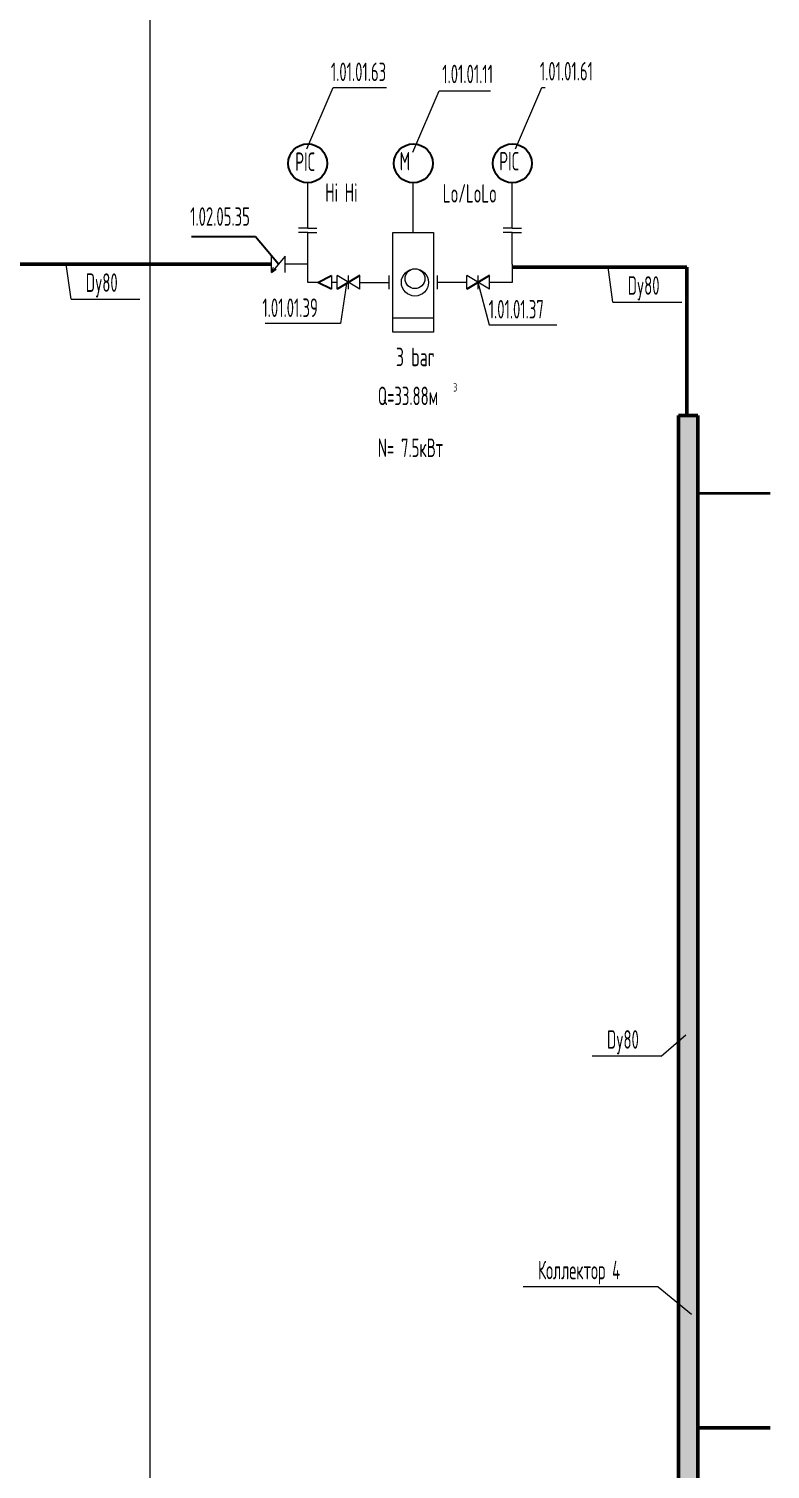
# Model space of a CAD drawing. Header units: millimetres. Extents: x -2281 to 17340, y -2563 to 4166.
# Drawn here: x 1207.8 to 1307.7, y 879.1 to 1073.3 of the extents above; entities that cross this region are included whole.
import ezdxf

# ---------------------------------------------------------------- set-up
doc = ezdxf.new("R2010")
doc.units = ezdxf.units.MM
for name, pattern in [('K5LT32776', [0]), ('K5LT32777', [0]), ('K5LT32778', [0]), ('K5LT32782', [0]), ('K5LT32783', [0]), ('K5LT32791', [24.957505, 11.9988, -5.9994, 0.959904, -5.9994]), ('K5LT32793', [0]), ('K5LT32794', [0]), ('K5LT32795', [0]), ('K5LT32796', [0]), ('K5LT_THIN', [0])]:
    doc.linetypes.add(name, pattern=pattern)
doc.layers.add('Системный слой', color=7, linetype='Continuous')
doc.styles.add('KTEXTSTYLE', font='GOST_AU.SHX', dxfattribs={"width": 0.96, "height": 5})

# ---------------------------------------------------------------- blocks, each defined once
blk = doc.blocks.new('T5')
at = {"layer": 'Системный слой', "color": 7, "char_height": 2.5, "attachment_point": 1, "style": 'KTEXTSTYLE'}
for s, insert in [('\\H3.5;\\W0.965;\\Q15;\\Q0;\\W0.715;\\H2.50;Q=33.88м', (1254.83, 1025.07)), ('\\H3.5;\\W0.965;\\Q15;\\Q0;\\W0.715;\\H1.11;3', (1265, 1025.52)), ('\\H3.5;\\W0.965;\\Q15;\\Q0;\\W0.715;\\H2.50;N= 7.5кВт', (1254.83, 1018.07))]:
    blk.add_mtext(s, dxfattribs=dict(at, insert=insert))
blk = doc.blocks.new('U184')
at = {"layer": 'Системный слой', "color": 7, "linetype": 'K5LT_THIN', "lineweight": 13}
for q in [(1296.37, 937.65), (1283.74, 934.78)]:
    blk.add_line((1293.03, 934.78), q, dxfattribs=at)
at = {"layer": 'Системный слой', "color": 7, "insert": (1285.74, 938.28), "char_height": 2.5, "attachment_point": 1, "style": 'KTEXTSTYLE'}
blk.add_mtext('\\H3.5;\\W0.965;\\Q15;\\Q0;\\W0.715;\\H2.50;Dy80', dxfattribs=at)
blk = doc.blocks.new('U239')
at = {"layer": 'Системный слой', "color": 7, "linetype": 'K5LT_THIN', "lineweight": 13}
for q in [(1212.81, 1041.58), (1222.75, 1036.85)]:
    blk.add_line((1213.46, 1036.85), q, dxfattribs=at)
at = {"layer": 'Системный слой', "color": 7, "insert": (1215.46, 1040.35), "char_height": 2.5, "attachment_point": 1, "style": 'KTEXTSTYLE'}
blk.add_mtext('\\H3.5;\\W0.965;\\Q15;\\Q0;\\W0.715;\\H2.50;Dy80', dxfattribs=at)
blk = doc.blocks.new('U240')
at = {"layer": 'Системный слой', "color": 7, "linetype": 'K5LT_THIN', "lineweight": 13}
for q in [(1285.88, 1041.2), (1295.82, 1036.46)]:
    blk.add_line((1286.53, 1036.46), q, dxfattribs=at)
at = {"layer": 'Системный слой', "color": 7, "insert": (1288.53, 1039.96), "char_height": 2.5, "attachment_point": 1, "style": 'KTEXTSTYLE'}
blk.add_mtext('\\H3.5;\\W0.965;\\Q15;\\Q0;\\W0.715;\\H2.50;Dy80', dxfattribs=at)
blk = doc.blocks.new('U262')
at = {"layer": 'Системный слой', "color": 7, "linetype": 'K5LT_THIN', "lineweight": 13}
for q in [(1274.43, 903.68), (1297.12, 899.98)]:
    blk.add_line((1292.65, 903.68), q, dxfattribs=at)
at = {"layer": 'Системный слой', "color": 7, "insert": (1276.43, 907.18), "char_height": 2.5, "attachment_point": 1, "style": 'KTEXTSTYLE'}
blk.add_mtext('\\H3.5;\\W0.965;\\Q15;\\Q0;\\W0.715;\\H2.50;Коллектор 4', dxfattribs=at)

msp = doc.modelspace()

# ---------------------------------------------------------------- hatches: boundary and pattern name
at = {"layer": 'Системный слой', "true_color": 0xffc0cb}
h = msp.add_hatch(color=254, dxfattribs=at)
h.paths.add_polyline_path([(1295.39757, 846.06398), (1295.39757, 839.59585), (1297.9966, 839.59585), (1297.9966, 846.05189)])
h.paths.add_polyline_path([(1295.39757, 1021.17759), (1295.39757, 846.06398), (1297.9966, 846.05189), (1297.9966, 1021.17717)])

# ---------------------------------------------------------------- linework, layer by layer
at = {"layer": 'Системный слой', "color": 7, "linetype": 'K5LT32782', "lineweight": 0}
for p, q in [((1245.26774, 1057.15174), (1248.81428, 1065.42203)), ((1248.81428, 1065.42203), (1249.25178, 1065.42203)), ((1249.25178, 1065.42203), (1255.99657, 1065.42203)), ((1259.53703, 1056.68959), (1263.08357, 1064.95988)), ((1263.08357, 1064.95988), (1263.52107, 1064.95988)), ((1263.52107, 1064.95988), (1270.04711, 1064.95988)), ((1273.40995, 1057.15174), (1276.95649, 1065.42203)), ((1276.95649, 1065.42203), (1277.39399, 1065.42203)), ((1268.25663, 1039.32651), (1269.84644, 1033.40941)), ((1250.61488, 1038.96298), (1249.79645, 1033.60092)), ((1249.79645, 1033.60092), (1239.65062, 1033.60092)), ((1269.84644, 1033.40941), (1270.28394, 1033.40941)), ((1270.28394, 1033.40941), (1278.98195, 1033.40941))]:
    msp.add_line(p, q, dxfattribs=at)
at = {"layer": 'Системный слой', "color": 7, "linetype": 'K5LT32776', "lineweight": 18}
for p, q in [((1245.37709, 1046.43257), (1245.37709, 1052.55757)), ((1272.96486, 1046.43257), (1272.96486, 1052.55757)), ((1245.37709, 1046.43257), (1244.15209, 1046.43257)), ((1245.37709, 1045.86636), (1244.15209, 1045.86636)), ((1245.37709, 1046.43257), (1246.60209, 1046.43257)), ((1245.37709, 1041.57886), (1245.37709, 1045.86636)), ((1245.37709, 1045.86636), (1246.60209, 1045.86636)), ((1272.96486, 1046.43257), (1271.73986, 1046.43257)), ((1272.96486, 1045.86636), (1271.73986, 1045.86636)), ((1272.96486, 1046.43257), (1274.18986, 1046.43257)), ((1272.96486, 1041.57886), (1272.96486, 1045.86636)), ((1272.96486, 1045.86636), (1274.18986, 1045.86636))]:
    msp.add_line(p, q, dxfattribs=at)
at = {"layer": 'Системный слой', "color": 191, "linetype": 'K5LT32795', "lineweight": 18, "true_color": 0xbf7fff}
for p, q in [((1259.61995, 1045.86636), (1259.61995, 1052.55757)), ((1256.87647, 1032.43565), (1256.87647, 1045.86636)), ((1256.87647, 1045.86636), (1262.36342, 1045.86636)), ((1262.36342, 1045.86636), (1262.36342, 1032.43565)), ((1272.96486, 1041.57886), (1272.96486, 1039.12886)), ((1248.58925, 1040.04761), (1248.58925, 1038.21011)), ((1249.33753, 1038.21011), (1249.33753, 1040.04761)), ((1252.40003, 1038.21011), (1249.33753, 1040.04761)), ((1250.86878, 1038.21011), (1250.86878, 1040.04761)), ((1252.40003, 1038.21011), (1252.40003, 1040.04761)), ((1256.36048, 1038.21011), (1256.36048, 1040.04761)), ((1262.87942, 1038.21011), (1262.87942, 1040.04761)), ((1266.83986, 1038.21011), (1266.83986, 1040.04761)), ((1269.90236, 1038.21011), (1266.83986, 1040.04761)), ((1268.366, 1038.21011), (1268.366, 1040.04761)), ((1269.90236, 1038.21011), (1269.90236, 1040.04761)), ((1249.33753, 1039.12886), (1248.58925, 1039.12886)), ((1252.40003, 1039.12886), (1256.36048, 1039.12886)), ((1266.83986, 1039.12886), (1262.87942, 1039.12886)), ((1272.96486, 1039.12886), (1269.90236, 1039.12886)), ((1262.36342, 1034.32572), (1256.87647, 1034.32572)), ((1262.36342, 1032.43565), (1256.87647, 1032.43565))]:
    msp.add_line(p, q, dxfattribs=at)
at = {"layer": 'Системный слой', "color": 7, "linetype": 'K5LT32777', "lineweight": 25}
for p, q in [((1238.34498, 1045.28717), (1229.69498, 1045.28717)), ((1241.42699, 1041.57886), (1238.34498, 1045.28717))]:
    msp.add_line(p, q, dxfattribs=at)
at = {"layer": 'Системный слой', "color": 211, "linetype": 'K5LT32783', "lineweight": 50, "true_color": 0xff7fff}
for p, q in [((1240.50824, 1041.57886), (1197.9517, 1041.57886)), ((1296.51007, 1041.1965), (1272.96394, 1041.1965)), ((1296.51007, 1041.1965), (1296.51007, 1021.1776)), ((1295.39757, 825.00284), (1295.39757, 1021.1776)), ((1295.39757, 1021.1776), (1297.9966, 1021.1776)), ((1297.9966, 825.00268), (1297.9966, 1021.1776)), ((1307.74468, 884.67314), (1297.9966, 884.67314))]:
    msp.add_line(p, q, dxfattribs=at)
at = {"layer": 'Системный слой', "color": 200, "linetype": 'K5LT32778', "lineweight": 18, "true_color": 0xbf00ff}
for p, q in [((1240.50824, 1040.47636), (1240.50824, 1042.68136)), ((1242.34574, 1042.68136), (1240.50824, 1040.47636)), ((1242.34574, 1040.47636), (1242.34574, 1042.68136)), ((1245.37709, 1041.57886), (1242.34574, 1041.57886)), ((1240.50824, 1040.47636), (1240.7649, 1041.16509)), ((1240.50824, 1040.47636), (1241.11094, 1040.89704))]:
    msp.add_line(p, q, dxfattribs=at)
at = {"layer": 'Системный слой', "color": 211, "linetype": 'K5LT32793', "lineweight": 18, "true_color": 0xff7fff}
for p, q in [((1245.37709, 1039.12886), (1245.37709, 1041.57886)), ((1246.73155, 1039.12886), (1245.37709, 1039.12886))]:
    msp.add_line(p, q, dxfattribs=at)
at = {"layer": 'Системный слой', "color": 191, "linetype": 'K5LT32796', "lineweight": 25, "true_color": 0xbf7fff}
for p, q in [((1246.73155, 1039.12886), (1248.58925, 1040.04761)), ((1252.40003, 1040.04761), (1249.33753, 1038.21011)), ((1269.90236, 1040.04761), (1266.83986, 1038.21011)), ((1248.58925, 1038.21011), (1246.73155, 1039.12886))]:
    msp.add_line(p, q, dxfattribs=at)
at = {"layer": 'Системный слой', "color": 6, "linetype": 'K5LT32794', "lineweight": 35, "true_color": 0xff00ff}
msp.add_line((1307.74502, 1010.68035), (1297.9966, 1010.68035), dxfattribs=at)
at = {"layer": 'Системный слой', "color": 211, "linetype": 'K5LT32791', "true_color": 0xff7fff, "const_width": 0.18}
msp.add_lwpolyline([(1224.11228, 924.30988), (1224.11228, 846.43595), (1397.25373, 846.43595), (1397.25373, 1136.01768), (1224.11228, 1135.9462), (1224.11228, 924.34623)], dxfattribs=at)
at = {"layer": 'Системный слой', "color": 7, "linetype": 'K5LT32777', "lineweight": 25}
for centre in [(1245.37709, 1055.18257), (1272.96486, 1055.18257)]:
    msp.add_circle(centre, 2.625, dxfattribs=at)
at = {"layer": 'Системный слой', "color": 191, "linetype": 'K5LT32796', "lineweight": 25, "true_color": 0xbf7fff}
msp.add_circle((1259.61995, 1055.18257), 2.625, dxfattribs=at)
at = {"layer": 'Системный слой', "color": 191, "linetype": 'K5LT32795', "lineweight": 18, "true_color": 0xbf7fff}
for centre, radius in [((1259.84373, 1039.12886), 1.8375), ((1259.84373, 1039.63074), 1.33562)]:
    msp.add_circle(centre, radius, dxfattribs=at)

# ---------------------------------------------------------------- block references
at = {"layer": 'Системный слой'}
for name in ['U239', 'U240', 'T5', 'U184', 'U262']:
    msp.add_blockref(name, (0, 0), dxfattribs=at)

# ---------------------------------------------------------------- texts
at = {"layer": 'Системный слой', "color": 7, "char_height": 2.5, "attachment_point": 1, "style": 'KTEXTSTYLE'}
for s, insert in [('\\H3.5;\\W0.965;\\Q15;\\Q0;\\W0.715;\\H2.50;1.01.01.63', (1248.49419, 1068.77322)), ('\\H3.5;\\W0.965;\\Q15;\\Q0;\\W0.715;\\H2.50;1.01.01.11', (1263.51899, 1068.48633)), ('\\H3.5;\\W0.965;\\Q15;\\Q0;\\W0.715;\\H2.50;1.01.01.61', (1276.67586, 1068.85976)), ('\\H3.5;\\W0.965;\\Q15;\\Q0;\\W0.715;\\H2.50;{\\c16744383;M}', (1257.78006, 1056.72259)), ('\\H3.5;\\W0.965;\\Q15;\\Q0;\\W0.715;\\H2.50;PIC', (1271.21478, 1056.72259)), ('\\H3.5;\\W0.965;\\Q15;\\Q0;\\W0.715;\\H2.50;PIC', (1243.70042, 1056.64924)), ('\\H3.5;\\W0.965;\\Q15;\\Q0;\\W0.715;\\H2.50;Hi Hi', (1247.75581, 1052.49057)), ('\\H3.5;\\W0.965;\\Q15;\\Q0;\\W0.715;\\H2.50;Lo/LoLo', (1263.60392, 1052.38619)), ('\\H3.5;\\W0.965;\\Q15;\\Q0;\\W0.715;\\H2.50;{\\c255;1.02.05.35}', (1229.52272, 1049.26014)), ('\\H3.5;\\W0.965;\\Q15;\\Q0;\\W0.715;\\H2.50;1.01.01.39', (1239.26428, 1036.96081)), ('\\H3.5;\\W0.965;\\Q15;\\Q0;\\W0.715;\\H2.50;1.01.01.37', (1269.78768, 1036.75803)), ('\\H3.5;\\W0.965;\\Q15;\\Q0;\\W0.765;\\H2.50; 3 bar', (1256.29579, 1030.32288))]:
    msp.add_mtext(s, dxfattribs=dict(at, insert=insert))

doc.saveas('drawing.dxf')
